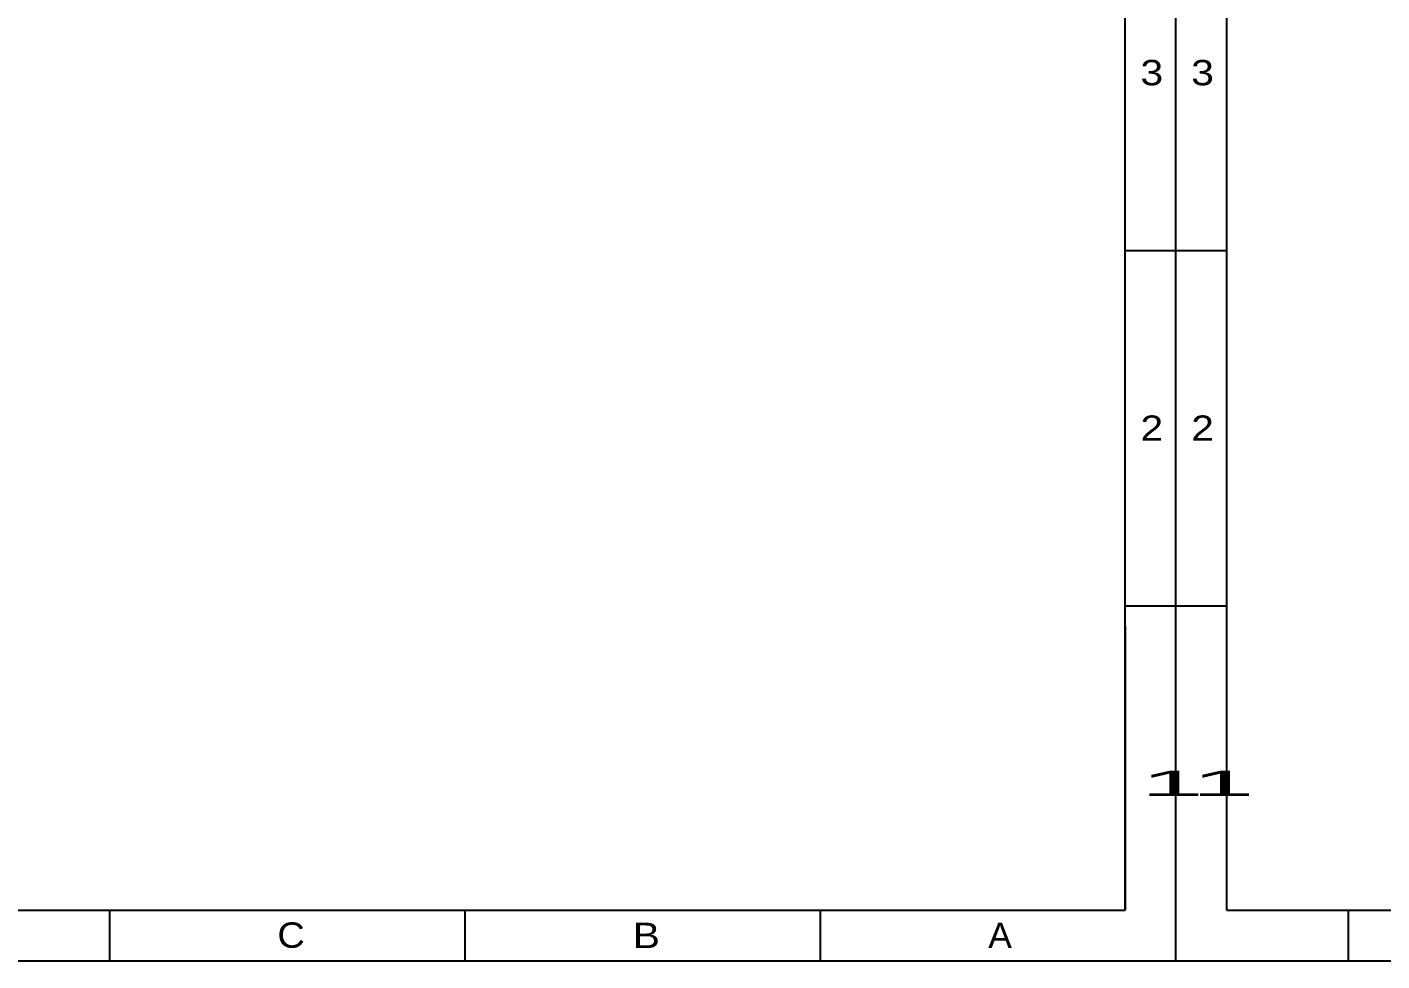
# Model space of a CAD drawing. Header units: inches. Extents: x 0 to 800, y 356 to 444.
# Drawn here: x 575.9 to 632, y 355.9 to 394.6 of the extents above; entities that cross this region are included whole.
import ezdxf

# ---------------------------------------------------------------- set-up
doc = ezdxf.new("R2010")
doc.units = ezdxf.units.IN
doc.header["$MEASUREMENT"] = 0

# ---------------------------------------------------------------- blocks, each defined once
blk = doc.blocks.new('block 187')
at = {"color": 7, "lineweight": 25, "true_color": 0xffffff}
blk.add_lwpolyline([(623.441, 355.918), (740.741, 355.918)], dxfattribs=at)
blk = doc.blocks.new('block 210')
at = {"color": 7, "lineweight": 25, "true_color": 0xffffff}
blk.add_lwpolyline([(623.441, 385.306), (625.541, 385.306)], dxfattribs=at)
blk = doc.blocks.new('block 212')
at = {"color": 7, "lineweight": 25, "true_color": 0xffffff}
blk.add_lwpolyline([(623.441, 370.612), (625.541, 370.612)], dxfattribs=at)
blk = doc.blocks.new('block 215')
at = {"color": 7, "lineweight": 25, "true_color": 0xffffff}
blk.add_lwpolyline([(625.541, 358.018), (746.03, 358.018)], dxfattribs=at)
blk = doc.blocks.new('block 218')
at = {"color": 7, "lineweight": 25, "true_color": 0xffffff}
blk.add_lwpolyline([(623.441, 355.918), (748.13, 355.918)], dxfattribs=at)
blk = doc.blocks.new('block 220')
at = {"color": 7, "lineweight": 25, "true_color": 0xffffff}
blk.add_lwpolyline([(630.578, 355.918), (630.578, 358.018)], dxfattribs=at)
blk = doc.blocks.new('block 221')
at = {"color": 7, "lineweight": 25, "true_color": 0xffffff}
blk.add_lwpolyline([(625.541, 358.018), (625.541, 441.982)], dxfattribs=at)
blk = doc.blocks.new('block 222')
at = {"color": 7, "lineweight": 25, "true_color": 0xffffff}
blk.add_lwpolyline([(623.441, 355.918), (623.441, 444.082)], dxfattribs=at)
blk = doc.blocks.new('block 226')
at = {"color": 2, "true_color": 0xffff00, "insert": (624.073, 392.128), "char_height": 1.04956, "attachment_point": 7}
blk.add_mtext('\\fAdobe Song Std L|b0|i0|c0|p34;\\W1.2;3', dxfattribs=at)
blk = doc.blocks.new('block 227')
at = {"color": 2, "true_color": 0xffff00, "insert": (624.073, 377.434), "char_height": 1.04956, "attachment_point": 7}
blk.add_mtext('\\fAdobe Song Std L|b0|i0|c0|p34;\\W1.2;2', dxfattribs=at)
blk = doc.blocks.new('block 228')
at = {"color": 2, "true_color": 0xffff00, "insert": (624.073, 362.74), "char_height": 1.04956, "attachment_point": 7}
blk.add_mtext('\\fAdobe Song Std L|b0|i0|c0|p34;\\W3.36;1', dxfattribs=at)
blk = doc.blocks.new('block 188')
for name in ['block 222', 'block 221', 'block 226', 'block 210', 'block 227', 'block 212', 'block 228', 'block 215', 'block 220', 'block 218']:
    blk.add_blockref(name, (0, 0))
blk = doc.blocks.new('block 1766')
at = {"color": 7, "lineweight": 25, "true_color": 0xffffff}
blk.add_lwpolyline([(506.143, 355.918), (623.441, 355.918)], dxfattribs=at)
blk = doc.blocks.new('block 4360')
at = {"color": 7, "lineweight": 25, "true_color": 0xffffff}
blk.add_lwpolyline([(623.441, 355.918), (623.441, 444.082)], dxfattribs=at)
blk = doc.blocks.new('block 4361')
at = {"color": 7, "lineweight": 25, "true_color": 0xffffff}
blk.add_lwpolyline([(621.343, 358.018), (621.343, 441.982)], dxfattribs=at)
blk = doc.blocks.new('block 4363')
at = {"color": 7, "lineweight": 25, "true_color": 0xffffff}
blk.add_lwpolyline([(608.748, 355.918), (608.748, 358.018)], dxfattribs=at)
blk = doc.blocks.new('block 4367')
at = {"color": 7, "lineweight": 25, "true_color": 0xffffff}
blk.add_lwpolyline([(594.054, 355.918), (594.054, 358.018)], dxfattribs=at)
blk = doc.blocks.new('block 4371')
at = {"color": 7, "lineweight": 25, "true_color": 0xffffff}
blk.add_lwpolyline([(579.359, 355.918), (579.359, 358.018)], dxfattribs=at)
blk = doc.blocks.new('block 4380')
at = {"color": 7, "lineweight": 25, "true_color": 0xffffff}
blk.add_lwpolyline([(621.343, 385.306), (623.441, 385.306)], dxfattribs=at)
blk = doc.blocks.new('block 4382')
at = {"color": 7, "lineweight": 25, "true_color": 0xffffff}
blk.add_lwpolyline([(621.343, 370.612), (623.441, 370.612)], dxfattribs=at)
blk = doc.blocks.new('block 4386')
at = {"color": 7, "lineweight": 25, "true_color": 0xffffff}
blk.add_lwpolyline([(500.853, 358.018), (621.343, 358.018)], dxfattribs=at)
blk = doc.blocks.new('block 4389')
at = {"color": 7, "lineweight": 25, "true_color": 0xffffff}
blk.add_lwpolyline([(498.753, 355.918), (623.441, 355.918)], dxfattribs=at)
blk = doc.blocks.new('block 4413')
at = {"color": 2, "true_color": 0xffff00, "insert": (586.29, 356.448), "char_height": 1.04956, "attachment_point": 7}
blk.add_mtext('\\fAdobe Song Std L|b0|i0|c0|p34;\\W1.12;C', dxfattribs=at)
blk = doc.blocks.new('block 4414')
at = {"color": 2, "true_color": 0xffff00, "insert": (600.984, 356.448), "char_height": 1.04956, "attachment_point": 7}
blk.add_mtext('\\fAdobe Song Std L|b0|i0|c0|p34;\\W1.2;B', dxfattribs=at)
blk = doc.blocks.new('block 4418')
at = {"color": 2, "true_color": 0xffff00, "insert": (621.975, 392.128), "char_height": 1.04956, "attachment_point": 7}
blk.add_mtext('\\fAdobe Song Std L|b0|i0|c0|p34;\\W1.2;3', dxfattribs=at)
blk = doc.blocks.new('block 4419')
at = {"color": 2, "true_color": 0xffff00, "insert": (621.975, 377.434), "char_height": 1.04956, "attachment_point": 7}
blk.add_mtext('\\fAdobe Song Std L|b0|i0|c0|p34;\\W1.2;2', dxfattribs=at)
blk = doc.blocks.new('block 4420')
at = {"color": 2, "true_color": 0xffff00, "insert": (615.678, 356.448), "char_height": 1.04956, "attachment_point": 7}
blk.add_mtext('\\fAdobe Song Std L|b0|i0|c0|p34;\\W1.05;A', dxfattribs=at)
blk = doc.blocks.new('block 4421')
at = {"color": 2, "true_color": 0xffff00, "insert": (621.975, 362.74), "char_height": 1.04956, "attachment_point": 7}
blk.add_mtext('\\fAdobe Song Std L|b0|i0|c0|p34;\\W3.36;1', dxfattribs=at)
blk = doc.blocks.new('block 4359')
for name in ['block 4360', 'block 4361', 'block 4418', 'block 4380', 'block 4419', 'block 4382', 'block 4421', 'block 4386', 'block 4371', 'block 4367', 'block 4363', 'block 4413', 'block 4414', 'block 4420', 'block 4389']:
    blk.add_blockref(name, (0, 0))
blk = doc.blocks.new('block 4422')
at = {"color": 7, "lineweight": 25, "true_color": 0xffffff}
blk.add_lwpolyline([(600.352, 358.018), (621.343, 358.018)], dxfattribs=at)
blk = doc.blocks.new('block 4423')
at = {"color": 7, "lineweight": 25, "true_color": 0xffffff}
blk.add_lwpolyline([(621.343, 369.772), (621.343, 358.018)], dxfattribs=at)

msp = doc.modelspace()

# ---------------------------------------------------------------- block references
for name in ['block 4359', 'block 188', 'block 4423', 'block 4422', 'block 1766', 'block 187']:
    msp.add_blockref(name, (0, 0))

doc.saveas('drawing.dxf')
